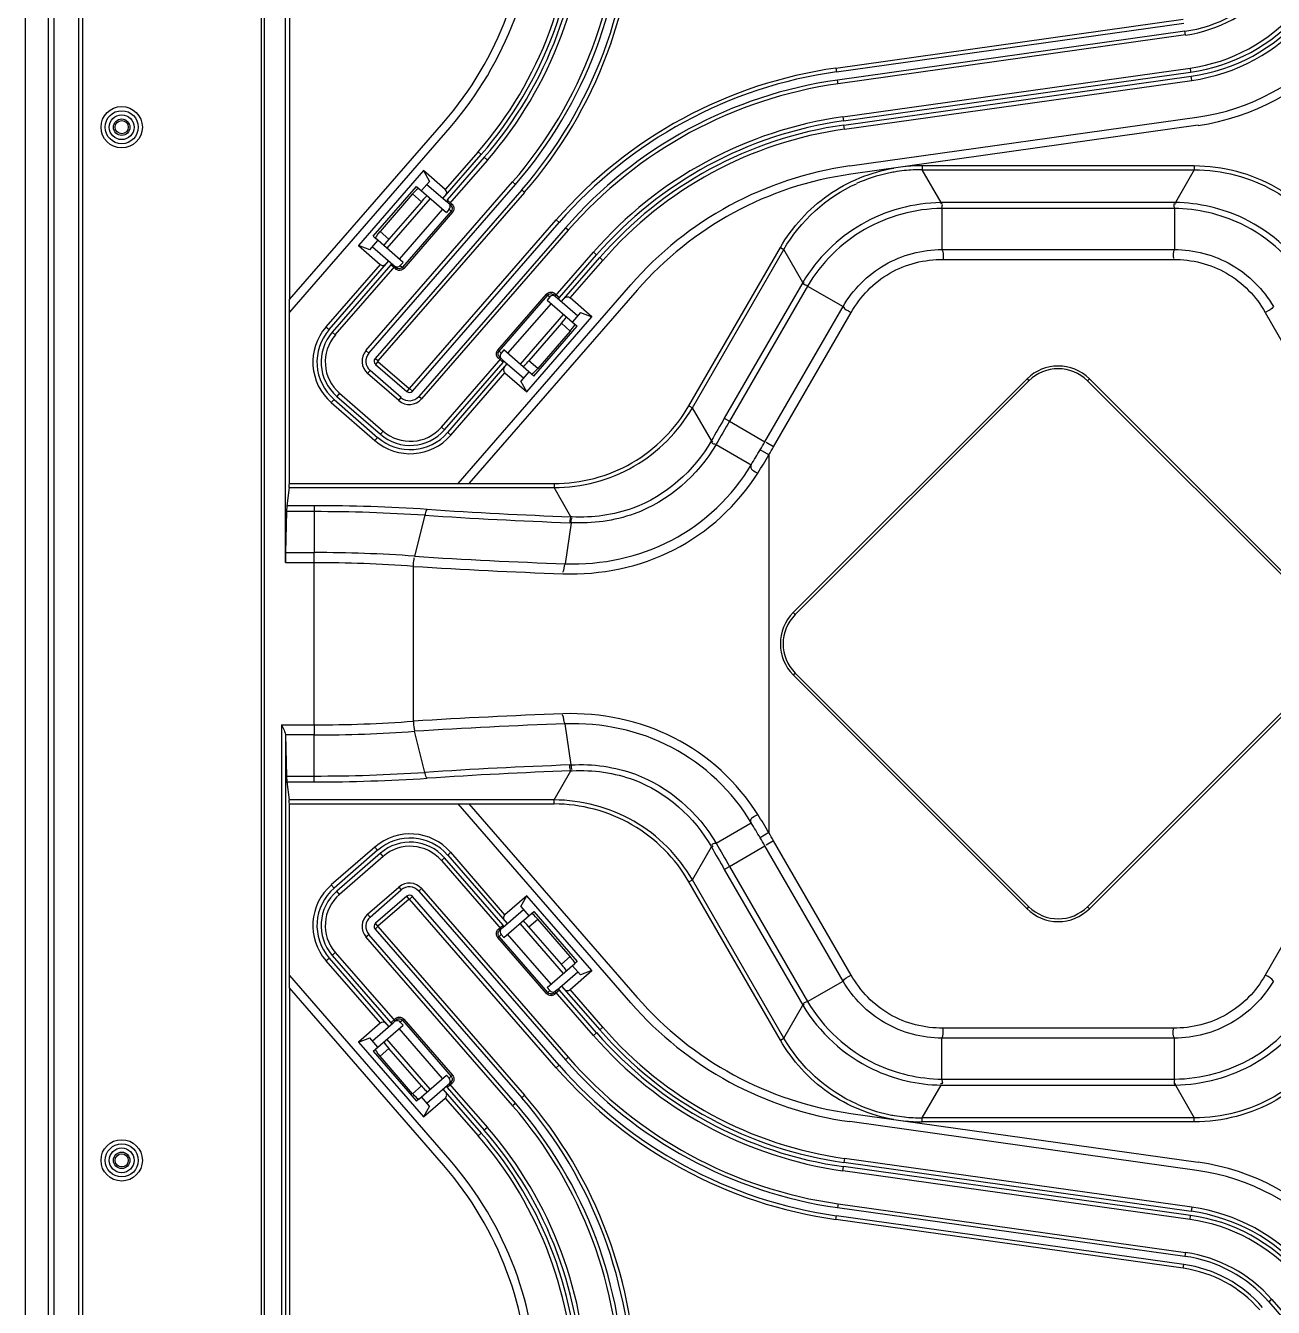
# Model space of a CAD drawing. Header units: millimetres. Extents: x -1070 to 42146, y 1440 to 12921.
# Drawn here: x 31176 to 31326.9, y 7498.2 to 7653.2 of the extents above; entities that cross this region are included whole.
import ezdxf

# ---------------------------------------------------------------- set-up
doc = ezdxf.new("R2010")
doc.units = ezdxf.units.MM
for name, color, linetype in [('30303M0020012R002实线CONTINUOUS', 7, 'Continuous'), ('DW-PLUS-XIANGTI实线CONTINUOUS', 7, 'Continuous'), ('MOUZU_COVER实线CONTINUOUS', 7, 'Continuous')]:
    doc.layers.add(name, color=color, linetype=linetype)

# ---------------------------------------------------------------- blocks, each defined once
blk = doc.blocks.new('HJRTY45UYJDFGD')
at = {"layer": '30303M0020012R002实线CONTINUOUS', "color": 251}
for centre, radius in [((-238.28, 812.4), 2), ((-238.28, 812.4), 1.5), ((-238.28, 812.4), 1), ((-238.28, 812.4), 0.8), ((-238.28, 687.4), 2), ((-238.28, 687.4), 1.5), ((-238.28, 687.4), 1), ((-238.28, 687.4), 0.8)]:
    blk.add_circle(centre, radius, dxfattribs=at)
at = {"layer": 'DW-PLUS-XIANGTI实线CONTINUOUS', "color": 251}
for p, q in [((-249.9, 0.8), (-249.9, 999)), ((-221.37, 123.31), (-221.37, 876.49)), ((-221.03, 876.85), (-221.03, 122.95)), ((-243.03, 873.09), (-243.03, 607.9)), ((-247.19, 873.02), (-247.19, 607.9)), ((-246.49, 873.06), (-246.49, 607.9)), ((-243.52, 873.06), (-243.52, 607.9)), ((-218.48, 759.72), (-218.48, 871.4)), ((-218, 871.4), (-218, 791.54)), ((-150.91, 812.66), (-108.91, 818.57)), ((-150.84, 812.17), (-108.84, 818.07)), ((-108.84, 818.07), (-108.91, 818.57)), ((-218, 791.54), (-199.33, 813.02)), ((-150.84, 812.17), (-150.91, 812.66)), ((-150.22, 807.71), (-108.21, 813.62)), ((-108.07, 812.63), (-150.08, 806.72)), ((-198.57, 812.37), (-218, 790.02)), ((-199.42, 803.77), (-194.8, 809.09)), ((-195.18, 809.42), (-199.14, 804.86)), ((-195.18, 809.42), (-194.8, 809.09)), ((-201.78, 807.15), (-209.65, 798.1)), ((-201.78, 807.15), (-201.06, 805.85)), ((-199.14, 804.86), (-201.78, 807.15)), ((-141.46, 807.75), (-141.46, 807.26)), ((-141.46, 807.75), (-108.54, 807.75)), ((-139.17, 803.29), (-141.46, 807.26)), ((-141.46, 807.26), (-108.54, 807.26)), ((-108.54, 807.26), (-110.83, 803.29)), ((-108.54, 807.75), (-108.54, 807.26)), ((-202.03, 804.73), (-201.06, 805.85)), ((-201.38, 805.48), (-198.89, 803.32)), ((-110.83, 803.29), (-139.17, 803.29)), ((-139.06, 802.57), (-139.06, 797.61)), ((-110.94, 802.57), (-139.06, 802.57)), ((-110.94, 802.57), (-110.94, 797.61)), ((-208.26, 797.56), (-207.28, 798.69)), ((-209.65, 798.1), (-207.01, 795.8)), ((-208.26, 797.56), (-209.65, 798.1)), ((-207.94, 797.93), (-205.45, 795.77)), ((-169.67, 778.69), (-158.61, 797.84)), ((-169.25, 778.45), (-158.19, 797.6)), ((-158.61, 797.84), (-158.19, 797.6)), ((-155.9, 793.63), (-158.19, 797.6)), ((-139.06, 797.61), (-110.94, 797.61)), ((-207.01, 795.8), (-213.57, 788.25)), ((-213.19, 787.93), (-205.98, 796.23)), ((-185.08, 791.31), (-180.46, 796.62)), ((-184.04, 791.74), (-180.08, 796.29)), ((-180.08, 796.29), (-180.46, 796.62)), ((-138.93, 796.39), (-111.07, 796.39)), ((-197.6, 769.28), (-176.68, 793.34)), ((-175.93, 792.69), (-196.28, 769.28)), ((-155.9, 793.63), (-165.39, 777.19)), ((-155.33, 793.18), (-164.77, 776.83)), ((-155.33, 793.18), (-151.03, 790.7)), ((-218, 769.28), (-218, 791.54)), ((-185.6, 791.77), (-183.11, 789.6)), ((-181.4, 789.44), (-184.04, 791.74)), ((-189.27, 780.38), (-181.4, 789.44)), ((-182.79, 789.97), (-183.77, 788.85)), ((-182.79, 789.97), (-181.4, 789.44)), ((-160.47, 774.35), (-151.03, 790.7)), ((-159.42, 773.74), (-150.04, 789.98)), ((-99.96, 789.98), (-97.05, 784.94)), ((-213.57, 788.25), (-213.19, 787.93)), ((-198.85, 775.46), (-191.64, 783.76)), ((-192.17, 784.22), (-189.67, 782.06)), ((-198.48, 775.13), (-191.92, 782.68)), ((-191.92, 782.68), (-189.27, 780.38)), ((-189.02, 782.81), (-190, 781.69)), ((-189.27, 780.38), (-190, 781.69)), ((-128.77, 781.95), (-157.05, 753.67)), ((-128.54, 781.72), (-156.82, 753.44)), ((-128.77, 781.95), (-128.54, 781.72)), ((-121.23, 781.95), (-121.46, 781.72)), ((-93.18, 753.44), (-121.46, 781.72)), ((-92.95, 753.67), (-121.23, 781.95)), ((-212.93, 779.08), (-212.6, 779.46)), ((-212.93, 779.08), (-207.65, 774.49)), ((-212.6, 779.46), (-207.32, 774.87)), ((-169.67, 778.69), (-169.25, 778.45)), ((-166.95, 774.48), (-169.25, 778.45)), ((-165.39, 777.19), (-164.77, 776.83)), ((-198.48, 775.13), (-198.85, 775.46)), ((-164.77, 776.83), (-160.47, 774.35)), ((-207.65, 774.49), (-207.32, 774.87)), ((-166.39, 774.03), (-162.14, 771.55)), ((-159.42, 773.74), (-160.33, 774.27)), ((-160, 772.75), (-161.05, 773.38)), ((-160, 772.75), (-160, 727.05)), ((-218, 769.28), (-185.98, 769.28)), ((-185.98, 769.28), (-185.98, 768.79)), ((-218.01, 768.79), (-218.3, 766.61)), ((-218.01, 768.79), (-185.98, 768.79)), ((-183.94, 765.27), (-185.98, 768.79)), ((-215, 766.61), (-218.3, 766.61)), ((-215, 766.61), (-215, 765.9)), ((-218.33, 765.9), (-218.47, 760.93)), ((-215, 765.9), (-218.33, 765.9)), ((-215, 765.9), (-215, 760.93)), ((-201.63, 765.46), (-202.86, 760.49)), ((-183.91, 764.54), (-184.62, 759.58)), ((-183.8, 765.26), (-183.94, 765.27)), ((-218.47, 760.93), (-215, 760.93)), ((-215, 759.72), (-215, 760.93)), ((-218.48, 759.72), (-215, 759.72)), ((-215, 740.08), (-215, 759.72)), ((-203, 740.53), (-203, 759.27)), ((-157.05, 753.67), (-156.82, 753.44)), ((-157.05, 746.13), (-156.82, 746.36)), ((-157.05, 746.13), (-128.77, 717.85)), ((-156.82, 746.36), (-128.54, 718.08)), ((-121.46, 718.08), (-93.18, 746.36)), ((-121.23, 717.85), (-92.95, 746.13)), ((-218.96, 740.08), (-218.96, 628.4)), ((-218.96, 740.08), (-215, 740.08)), ((-215, 740.08), (-215, 738.87)), ((-183.91, 735.25), (-184.62, 740.21)), ((-218.47, 738.87), (-218.33, 733.9)), ((-215, 738.87), (-218.47, 738.87)), ((-218.47, 738.78), (-218.47, 628.4)), ((-215, 733.9), (-215, 738.87)), ((-201.63, 734.34), (-202.86, 739.31)), ((-218.33, 733.9), (-215, 733.9)), ((-215, 733.19), (-215, 733.9)), ((-185.98, 731.01), (-183.94, 734.53)), ((-183.94, 734.53), (-183.8, 734.54)), ((-218.3, 733.19), (-218.01, 731.01)), ((-218.3, 733.19), (-215, 733.19)), ((-185.98, 731.01), (-218.01, 731.01)), ((-218, 708.26), (-218, 730.52)), ((-218, 730.52), (-185.98, 730.52)), ((-176.68, 706.46), (-197.6, 730.52)), ((-196.28, 730.52), (-175.93, 707.11)), ((-185.98, 730.52), (-185.98, 731.01)), ((-166.39, 725.76), (-162.14, 728.25)), ((-160, 727.05), (-161.05, 726.42)), ((-159.42, 726.06), (-160.33, 725.53)), ((-150.04, 709.82), (-159.42, 726.06)), ((-207.65, 725.31), (-212.93, 720.72)), ((-207.32, 724.93), (-212.6, 720.34)), ((-207.65, 725.31), (-207.32, 724.93)), ((-198.48, 724.67), (-198.85, 724.34)), ((-198.85, 724.34), (-191.64, 716.04)), ((-191.92, 717.12), (-198.48, 724.67)), ((-169.25, 721.35), (-166.95, 725.32)), ((-164.77, 722.97), (-160.47, 725.45)), ((-151.03, 709.1), (-160.47, 725.45)), ((-165.39, 722.61), (-164.77, 722.97)), ((-164.77, 722.97), (-155.33, 706.62)), ((-169.67, 721.11), (-169.25, 721.35)), ((-158.61, 701.96), (-169.67, 721.11)), ((-158.19, 702.2), (-169.25, 721.35)), ((-165.39, 722.61), (-155.9, 706.17)), ((-212.93, 720.72), (-212.6, 720.34)), ((-189.27, 719.42), (-191.92, 717.12)), ((-190, 718.11), (-189.27, 719.42)), ((-190, 718.11), (-189.02, 716.99)), ((-181.4, 710.36), (-189.27, 719.42)), ((-128.77, 717.85), (-128.54, 718.08)), ((-121.23, 717.85), (-121.46, 718.08)), ((-192.17, 715.58), (-189.67, 717.74)), ((-97.05, 714.86), (-99.96, 709.82)), ((-213.57, 711.55), (-213.19, 711.87)), ((-213.19, 711.87), (-205.98, 703.57)), ((-213.57, 711.55), (-207.01, 704)), ((-184.04, 708.06), (-181.4, 710.36)), ((-183.77, 710.95), (-182.79, 709.83)), ((-181.4, 710.36), (-182.79, 709.83)), ((-218, 709.78), (-198.57, 687.43)), ((-185.6, 708.03), (-183.11, 710.2)), ((-155.33, 706.62), (-151.03, 709.1)), ((-218, 708.26), (-218, 628.4)), ((-199.33, 686.78), (-218, 708.26)), ((-185.08, 708.49), (-180.46, 703.18)), ((-180.08, 703.51), (-184.04, 708.06)), ((-158.19, 702.2), (-155.9, 706.17)), ((-207.01, 704), (-209.65, 701.7)), ((-207.94, 701.87), (-205.45, 704.03)), ((-180.08, 703.51), (-180.46, 703.18)), ((-111.07, 703.41), (-138.93, 703.41)), ((-209.65, 701.7), (-208.26, 702.24)), ((-209.65, 701.7), (-201.78, 692.65)), ((-207.28, 701.11), (-208.26, 702.24)), ((-158.61, 701.96), (-158.19, 702.2)), ((-139.06, 697.23), (-139.06, 702.19)), ((-110.94, 702.19), (-139.06, 702.19)), ((-110.94, 697.23), (-110.94, 702.19)), ((-201.38, 694.32), (-198.89, 696.48)), ((-141.46, 692.54), (-139.17, 696.51)), ((-139.17, 696.51), (-110.83, 696.51)), ((-139.06, 697.23), (-110.94, 697.23)), ((-110.83, 696.51), (-108.54, 692.54)), ((-201.06, 693.95), (-202.03, 695.07)), ((-201.78, 692.65), (-199.14, 694.94)), ((-199.42, 696.03), (-194.8, 690.71)), ((-199.14, 694.94), (-195.18, 690.38)), ((-201.06, 693.95), (-201.78, 692.65)), ((-108.21, 686.18), (-150.22, 692.09)), ((-150.08, 693.08), (-108.07, 687.17)), ((-141.46, 692.05), (-141.46, 692.54)), ((-108.54, 692.54), (-141.46, 692.54)), ((-108.54, 692.05), (-141.46, 692.05)), ((-108.54, 692.05), (-108.54, 692.54)), ((-195.18, 690.38), (-194.8, 690.71)), ((-150.84, 687.63), (-150.91, 687.14)), ((-108.91, 681.23), (-150.91, 687.14)), ((-108.84, 681.73), (-150.84, 687.63)), ((-108.84, 681.73), (-108.91, 681.23))]:
    blk.add_line(p, q, dxfattribs=at)
for points in [[(-183.91, 764.54), (-184.03, 764.55), (-184.12, 764.55)], [(-184.12, 735.25), (-184, 735.25), (-183.91, 735.26)]]:
    blk.add_lwpolyline(points, dxfattribs=at)
for centre in [(-238.28, 812.4), (-238.28, 687.4)]:
    blk.add_circle(centre, 2.5, dxfattribs=at)
for centre, radius, start, end in [((-231.02, 840.58), 42, 319, 0), ((-231.02, 840.58), 43, 319, 0), ((-231.02, 840.58), 47.5, 319, 0), ((-231.02, 840.58), 48, 319, 0), ((-111.97, 840.35), 22, 278, 319), ((-111.97, 840.35), 22.5, 278, 319), ((-111.97, 840.35), 27, 278, 319), ((-111.97, 840.35), 28, 278, 319), ((-144.23, 765.13), 48, 98, 139), ((-144.23, 765.13), 47.5, 98, 139), ((-144.23, 765.13), 43, 98, 139), ((-144.23, 765.13), 42, 98, 139), ((-141.54, 788.04), 19.22, 101.9327, 114.1742), ((-141.53, 787.96), 19.3, 99.8266, 101.9249), ((-141.49, 787.76), 19.5, 96.2384, 99.8245), ((-141.45, 787.52), 20.22, 90.0219, 96.268), ((-141.48, 787.61), 19.65, 89.9531, 96.2379), ((-208.66, 783.99), 6.5, 139, 229), ((-208.66, 783.99), 6, 139, 229), ((-125, 778.18), 5.33, 45, 135), ((-125, 778.18), 5, 45, 135), ((-203.38, 779.4), 6, 229, 319), ((-203.38, 779.4), 6.5, 229, 319), ((-214.91, 559.2), 207.41, 86.2452, 90.0254), ((-161.09, 1374.02), 609.18, 266.21335, 267.85064), ((-214.91, 565.95), 199.94, 86.1915, 90.0259), ((-161.1, 1380.67), 616.55, 266.2311, 267.86069), ((-214.92, 595.48), 165.46, 85.8199, 90.0267), ((-161.24, 1411.65), 652.49, 266.34257, 267.94635), ((-214.92, 600.42), 159.29, 85.7069, 90.0285), ((-161.29, 1417.7), 659.75, 266.37591, 267.94904), ((-153.28, 749.9), 5.33, 135, 225), ((-153.28, 749.9), 5, 135, 225), ((-161.29, 82.08), 659.77, 92.05098, 93.62407), ((-214.92, 899.38), 159.29, 269.9715, 274.2931), ((-161.22, 87.79), 652.85, 92.05409, 93.65699), ((-214.92, 904.2), 165.33, 269.9717, 274.1817), ((-161.1, 119.16), 616.51, 92.13926, 93.76894), ((-214.91, 933.86), 199.96, 269.9742, 273.8084), ((-214.91, 940.6), 207.41, 269.9746, 273.7548), ((-161.09, 125.78), 609.18, 92.14936, 93.78665), ((-203.38, 720.4), 6.5, 41, 131), ((-203.38, 720.4), 6, 41, 131), ((-208.66, 715.81), 6.5, 131, 221), ((-208.66, 715.81), 6, 131, 221), ((-125, 721.62), 5, 225, 315), ((-125, 721.62), 5.33, 225, 315), ((-144.23, 734.67), 43, 221, 262), ((-144.23, 734.67), 42, 221, 262), ((-144.23, 734.67), 48, 221, 262), ((-144.23, 734.67), 47.5, 221, 262), ((-141.54, 711.77), 19.22, 246.1044, 258.1244), ((-141.53, 711.84), 19.3, 258.1317, 260.1735), ((-141.49, 712.04), 19.5, 260.1757, 263.7628), ((-141.45, 712.28), 20.22, 263.7341, 269.9789), ((-141.48, 712.19), 19.65, 263.7634, 270.0472), ((-231.02, 659.22), 47.5, 0, 41), ((-231.02, 659.22), 48, 0, 41), ((-231.02, 659.22), 43, 0, 41), ((-111.97, 659.45), 28, 41, 82), ((-231.02, 659.22), 42, 0, 41), ((-111.97, 659.45), 27, 41, 82), ((-111.97, 659.45), 22, 41, 82), ((-111.97, 659.45), 22.5, 41, 82)]:
    blk.add_arc(centre, radius, start, end, dxfattribs=at)
for centre, major_axis, ratio, start_param, end_param in [((-199.47, 804.48), (0.377, -0.328), 1, 0, 1.570796), ((-206.68, 796.18), (0.328, 0.377), 1, -3.141593, -1.570796), ((-184.37, 791.36), (0.377, -0.328), 1, 1.570796, 3.141593), ((-191.59, 783.06), (0.328, 0.377), 1, 1.570796, 3.141593), ((-218.02, 769.28), (0, 0.5), 0.034921, -2.879793, -1.570796), ((-218.28, 764.68), (0, 2), 0.034921, 0.261799, 0.916298), ((-218.41, 759.72), (0, 2), 0.034921, 0.916298, 1.570796), ((-218.28, 735.12), (0, 2), 0.034921, -4.057891, -3.403392), ((-218.02, 730.52), (0, 0.5), 0.034921, -1.570796, -0.261799), ((-191.59, 716.74), (0.377, 0.328), 1, 2.115459, 3.141593), ((-191.59, 716.74), (-0.328, 0.377), 1, 0, 0.544663), ((-184.37, 708.44), (-0.328, 0.377), 1, 1.570796, 3.141593), ((-206.68, 703.62), (-0.328, 0.377), 1, -1.570796, 0), ((-199.47, 695.32), (-0.328, 0.377), 1, -3.141593, -1.570796)]:
    blk.add_ellipse(centre, major_axis=major_axis, ratio=ratio, start_param=start_param, end_param=end_param, dxfattribs=at)
for points, knots in [([(-158.61, 797.84), (-157.18, 800.33), (-153.19, 804.73), (-147.69, 806.97), (-144.87, 807.46)], [0, 0, 0, 0, 0.500031, 1, 1, 1, 1]), ([(-108.54, 807.75), (-105.12, 807.74), (-98.15, 805.94), (-93.1, 800.8), (-91.39, 797.84)], [0, 0, 0, 0, 0.499997, 1, 1, 1, 1]), ([(-108.54, 807.26), (-105.2, 807.27), (-98.4, 805.51), (-93.47, 800.49), (-91.81, 797.6)], [0, 0, 0, 0, 0.499997, 1, 1, 1, 1]), ([(-139.08, 802.57), (-139.08, 802.72), (-138.99, 802.88), (-139.03, 803.18), (-139.18, 803.15), (-139.25, 803.13)], [0, 0, 0, 0, 0.569844, 0.739628, 1, 1, 1, 1]), ([(-110.92, 802.57), (-110.92, 802.72), (-111.01, 802.88), (-110.97, 803.18), (-110.82, 803.15), (-110.75, 803.13)], [0, 0, 0, 0, 0.5703, 0.740009, 1, 1, 1, 1]), ([(-151.03, 790.7), (-149.83, 792.76), (-146.3, 796.33), (-141.45, 797.6), (-139.06, 797.61)], [0, 0, 0, 0, 0.500176, 1, 1, 1, 1]), ([(-110.94, 797.61), (-108.55, 797.6), (-103.7, 796.33), (-100.17, 792.76), (-98.97, 790.7)], [0, 0, 0, 0, 0.50017, 1, 1, 1, 1]), ([(-150.04, 789.98), (-148.96, 791.92), (-145.7, 795.29), (-141.15, 796.43), (-138.93, 796.39)], [0, 0, 0, 0, 0.500143, 1, 1, 1, 1]), ([(-111.07, 796.39), (-108.85, 796.43), (-104.3, 795.29), (-101.04, 791.92), (-99.96, 789.98)], [0, 0, 0, 0, 0.500183, 1, 1, 1, 1]), ([(-155.32, 793.19), (-155.44, 793.27), (-155.63, 793.28), (-155.87, 793.46), (-155.77, 793.57), (-155.72, 793.62)], [0, 0, 0, 0, 0.5748, 0.745502, 1, 1, 1, 1]), ([(-185.98, 769.28), (-182.73, 769.28), (-176.1, 771), (-171.29, 775.88), (-169.67, 778.69)], [0, 0, 0, 0, 0.499999, 1, 1, 1, 1]), ([(-185.98, 768.79), (-182.64, 768.8), (-175.85, 770.57), (-170.92, 775.57), (-169.25, 778.45)], [0, 0, 0, 0, 0.499999, 1, 1, 1, 1]), ([(-166.4, 774.02), (-166.54, 774.05), (-166.9, 774.01), (-166.85, 774.38), (-166.77, 774.45)], [0, 0, 0, 0, 0.588244, 1, 1, 1, 1]), ([(-184.62, 759.59), (-180.23, 759.42), (-171.14, 761.31), (-164.4, 767.76), (-162.14, 771.55)], [0, 0, 0, 0, 0.499033, 1, 1, 1, 1]), ([(-162.14, 771.55), (-162.17, 771.43), (-162.24, 771.18), (-161.89, 770.78), (-161.54, 770.68), (-161.33, 770.55)], [0, 0, 0, 0, 0.261136, 0.481919, 1, 1, 1, 1]), ([(-184.9, 758.37), (-180.33, 758.21), (-170.91, 760.12), (-163.78, 766.67), (-161.33, 770.55)], [0, 0, 0, 0, 0.499143, 1, 1, 1, 1]), ([(-201.33, 766.17), (-201.35, 766.14), (-201.53, 765.94), (-201.57, 765.66), (-201.59, 765.44)], [0, 0, 0, 0, 0.148935, 1, 1, 1, 1]), ([(-183.94, 765.27), (-183.96, 765.24), (-184.07, 765.01), (-184.08, 764.75), (-184.09, 764.53)], [0, 0, 0, 0, 0.13296, 1, 1, 1, 1]), ([(-183.94, 764.55), (-183.92, 764.63), (-183.92, 764.76), (-183.86, 765.17), (-183.78, 765.1)], [0, 0, 0, 0, 0.412144, 1, 1, 1, 1]), ([(-203, 759.27), (-202.99, 759.56), (-202.99, 759.92), (-202.89, 760.28), (-202.86, 760.33)], [0, 0, 0, 0, 0.816862, 1, 1, 1, 1]), ([(-161.33, 729.25), (-163.78, 733.13), (-170.91, 739.68), (-180.34, 741.59), (-184.9, 741.43)], [0, 0, 0, 0, 0.500955, 1, 1, 1, 1]), ([(-203, 740.53), (-202.99, 740.24), (-202.98, 739.88), (-202.89, 739.52), (-202.85, 739.47)], [0, 0, 0, 0, 0.816995, 1, 1, 1, 1]), ([(-162.14, 728.25), (-164.4, 732.04), (-171.15, 738.49), (-180.23, 740.38), (-184.62, 740.21)], [0, 0, 0, 0, 0.501067, 1, 1, 1, 1]), ([(-183.94, 734.53), (-183.96, 734.56), (-184.07, 734.79), (-184.08, 735.05), (-184.09, 735.27)], [0, 0, 0, 0, 0.13296, 1, 1, 1, 1]), ([(-183.89, 735.26), (-183.92, 735.18), (-183.96, 735.06), (-183.85, 734.6), (-183.82, 734.71)], [0, 0, 0, 0, 0.416307, 1, 1, 1, 1]), ([(-201.33, 733.63), (-201.35, 733.66), (-201.53, 733.86), (-201.57, 734.14), (-201.59, 734.36)], [0, 0, 0, 0, 0.149042, 1, 1, 1, 1]), ([(-169.25, 721.35), (-170.92, 724.23), (-175.85, 729.23), (-182.64, 731), (-185.98, 731.01)], [0, 0, 0, 0, 0.5, 1, 1, 1, 1]), ([(-169.67, 721.11), (-171.29, 723.92), (-176.1, 728.8), (-182.73, 730.52), (-185.98, 730.52)], [0, 0, 0, 0, 0.5, 1, 1, 1, 1]), ([(-162.14, 728.25), (-162.17, 728.37), (-162.24, 728.62), (-161.89, 729.02), (-161.54, 729.12), (-161.33, 729.25)], [0, 0, 0, 0, 0.261086, 0.482552, 1, 1, 1, 1]), ([(-166.38, 725.75), (-166.53, 725.74), (-166.75, 725.76), (-166.95, 725.51), (-166.83, 725.4), (-166.77, 725.35)], [0, 0, 0, 0, 0.553164, 0.726292, 1, 1, 1, 1]), ([(-139.06, 702.19), (-141.45, 702.2), (-146.3, 703.47), (-149.83, 707.04), (-151.03, 709.1)], [0, 0, 0, 0, 0.500157, 1, 1, 1, 1]), ([(-138.93, 703.41), (-141.15, 703.37), (-145.7, 704.51), (-148.96, 707.88), (-150.04, 709.82)], [0, 0, 0, 0, 0.500169, 1, 1, 1, 1]), ([(-99.96, 709.82), (-101.04, 707.88), (-104.3, 704.51), (-108.85, 703.37), (-111.07, 703.41)], [0, 0, 0, 0, 0.500194, 1, 1, 1, 1]), ([(-98.97, 709.1), (-100.17, 707.04), (-103.7, 703.47), (-108.55, 702.2), (-110.94, 702.19)], [0, 0, 0, 0, 0.50018, 1, 1, 1, 1]), ([(-155.32, 706.61), (-155.44, 706.53), (-155.63, 706.53), (-155.87, 706.34), (-155.77, 706.23), (-155.72, 706.18)], [0, 0, 0, 0, 0.570435, 0.740349, 1, 1, 1, 1]), ([(-144.87, 692.34), (-147.69, 692.83), (-153.19, 695.07), (-157.18, 699.47), (-158.61, 701.96)], [0, 0, 0, 0, 0.499967, 1, 1, 1, 1]), ([(-91.81, 702.2), (-93.47, 699.31), (-98.4, 694.29), (-105.2, 692.53), (-108.54, 692.54)], [0, 0, 0, 0, 0.499998, 1, 1, 1, 1]), ([(-91.39, 701.96), (-93.1, 699), (-98.15, 693.86), (-105.12, 692.06), (-108.54, 692.05)], [0, 0, 0, 0, 0.499999, 1, 1, 1, 1]), ([(-139.08, 697.23), (-139.08, 697.08), (-138.99, 696.92), (-139.03, 696.62), (-139.18, 696.65), (-139.25, 696.67)], [0, 0, 0, 0, 0.570351, 0.740071, 1, 1, 1, 1]), ([(-110.92, 697.23), (-110.92, 697.08), (-111.01, 696.92), (-110.97, 696.62), (-110.82, 696.65), (-110.75, 696.67)], [0, 0, 0, 0, 0.570914, 0.740935, 1, 1, 1, 1])]:
    blk.add_open_spline(points, degree=3, knots=knots, dxfattribs=at)
for points in [[(-158.19, 797.6), (-156.22, 801.03), (-153.02, 803.95), (-149.41, 805.57)], [(-139.16, 803.29), (-142.49, 803.24), (-145.91, 802.31), (-148.79, 800.64)], [(-139.06, 802.57), (-142.3, 802.54), (-145.63, 801.63), (-148.43, 800.02)], [(-102.88, 800.71), (-105.37, 801.89), (-108.18, 802.54), (-110.94, 802.57)], [(-102.56, 801.36), (-105.12, 802.58), (-108, 803.25), (-110.84, 803.29)], [(-148.79, 800.64), (-151.67, 798.98), (-154.19, 796.49), (-155.89, 793.63)], [(-94.67, 793.18), (-96.56, 796.38), (-99.53, 799.11), (-102.88, 800.71)], [(-94.11, 793.63), (-96.06, 796.91), (-99.12, 799.71), (-102.56, 801.36)], [(-148.43, 800.02), (-151.23, 798.4), (-153.68, 795.97), (-155.33, 793.18)], [(-139.07, 797.61), (-138.86, 797.29), (-138.93, 796.87), (-138.93, 796.49)], [(-110.93, 797.61), (-111.14, 797.3), (-111.07, 796.87), (-111.07, 796.5)], [(-151.03, 790.7), (-150.86, 790.37), (-150.45, 790.22), (-150.13, 790.03)], [(-98.97, 790.7), (-99.14, 790.37), (-99.55, 790.22), (-99.87, 790.03)], [(-165.39, 777.19), (-165.91, 776.29), (-166.43, 775.38), (-166.95, 774.48)], [(-164.77, 776.83), (-165.31, 775.9), (-165.85, 774.97), (-166.39, 774.04)], [(-166.95, 774.48), (-168.99, 770.84), (-172.52, 767.75), (-176.44, 766.32)], [(-166.39, 774.03), (-168.53, 770.27), (-172.22, 767.09), (-176.29, 765.63)], [(-161.05, 773.38), (-160.85, 773.7), (-160.66, 774.03), (-160.47, 774.35)], [(-162.14, 771.55), (-161.77, 772.16), (-161.41, 772.77), (-161.05, 773.38)], [(-161.33, 770.55), (-160.88, 771.28), (-160.44, 772.02), (-160, 772.75)], [(-160, 772.75), (-159.81, 773.08), (-159.61, 773.41), (-159.42, 773.74)], [(-176.44, 766.32), (-178.77, 765.47), (-181.32, 765.12), (-183.8, 765.26)], [(-176.29, 765.63), (-178.71, 764.76), (-181.35, 764.4), (-183.91, 764.55)], [(-184.62, 759.58), (-184.85, 759.29), (-184.75, 758.82), (-184.95, 758.51)], [(-184.62, 740.21), (-184.85, 740.51), (-184.74, 740.98), (-184.95, 741.29)], [(-218.96, 740.08), (-218.75, 739.66), (-218.48, 739.23), (-218.47, 738.76)], [(-183.91, 735.25), (-181.3, 735.4), (-178.61, 735.02), (-176.15, 734.12)], [(-183.8, 734.54), (-181.28, 734.68), (-178.67, 734.31), (-176.31, 733.43)], [(-176.15, 734.12), (-172.13, 732.64), (-168.51, 729.49), (-166.39, 725.77)], [(-176.31, 733.43), (-172.44, 731.99), (-168.97, 728.92), (-166.95, 725.32)], [(-160, 727.05), (-160.44, 727.78), (-160.88, 728.52), (-161.33, 729.25)], [(-161.05, 726.42), (-161.41, 727.03), (-161.77, 727.64), (-162.14, 728.25)], [(-166.39, 725.76), (-165.85, 724.83), (-165.31, 723.9), (-164.77, 722.97)], [(-160.47, 725.45), (-160.66, 725.77), (-160.85, 726.1), (-161.05, 726.42)], [(-159.42, 726.06), (-159.61, 726.39), (-159.81, 726.72), (-160, 727.05)], [(-166.95, 725.32), (-166.43, 724.42), (-165.91, 723.51), (-165.39, 722.61)], [(-151.03, 709.1), (-150.86, 709.43), (-150.45, 709.58), (-150.13, 709.77)], [(-98.97, 709.1), (-99.14, 709.43), (-99.55, 709.58), (-99.87, 709.77)], [(-155.89, 706.17), (-153.94, 702.89), (-150.88, 700.09), (-147.44, 698.44)], [(-155.33, 706.62), (-153.44, 703.42), (-150.47, 700.69), (-147.12, 699.09)], [(-101.57, 699.78), (-98.77, 701.4), (-96.32, 703.83), (-94.67, 706.62)], [(-101.21, 699.16), (-98.33, 700.82), (-95.81, 703.31), (-94.11, 706.17)], [(-139.07, 702.19), (-138.86, 702.5), (-138.93, 702.93), (-138.93, 703.3)], [(-110.93, 702.19), (-111.14, 702.51), (-111.07, 702.93), (-111.07, 703.31)], [(-149.33, 694.19), (-152.97, 695.8), (-156.2, 698.75), (-158.19, 702.2)], [(-110.94, 697.23), (-107.7, 697.26), (-104.37, 698.17), (-101.57, 699.78)], [(-147.44, 698.44), (-144.88, 697.22), (-142, 696.55), (-139.16, 696.51)], [(-147.12, 699.09), (-144.63, 697.91), (-141.82, 697.26), (-139.06, 697.23)], [(-110.84, 696.51), (-107.51, 696.56), (-104.09, 697.49), (-101.21, 699.16)]]:
    blk.add_open_spline(points, degree=3, dxfattribs=at)
at = {"layer": 'MOUZU_COVER实线CONTINUOUS', "color": 251}
for p, q in [((-151.88, 819.55), (-109.87, 825.46)), ((-151.82, 819.1), (-109.81, 825)), ((-109.67, 824.01), (-151.68, 818.11)), ((-109.61, 823.56), (-151.61, 817.66)), ((-109.61, 823.56), (-109.67, 824.01)), ((-151.88, 819.55), (-151.82, 819.1)), ((-151.05, 813.65), (-109.04, 819.56)), ((-150.98, 813.16), (-108.98, 819.06)), ((-109.04, 819.56), (-108.98, 819.06)), ((-151.61, 817.66), (-151.68, 818.11)), ((-151.05, 813.65), (-150.98, 813.16)), ((-194.42, 808.76), (-198.91, 803.6)), ((-194.04, 808.43), (-198.66, 803.12)), ((-194.04, 808.43), (-194.42, 808.76)), ((-208.73, 785.37), (-190.99, 805.78)), ((-208.39, 785.07), (-190.65, 805.48)), ((-207.87, 799.2), (-202.62, 805.24)), ((-202.62, 805.24), (-202.34, 804.99)), ((-202.34, 804.99), (-199, 802.09)), ((-190.99, 805.78), (-190.65, 805.48)), ((-189.89, 804.82), (-207.63, 784.42)), ((-189.55, 804.52), (-207.29, 784.12)), ((-203.1, 804.33), (-207.03, 799.8)), ((-200.96, 803.79), (-206.21, 797.75)), ((-202.02, 803.39), (-205.96, 798.86)), ((-203.1, 804.33), (-202.02, 803.39)), ((-198.91, 803.6), (-198.33, 803.1)), ((-198.89, 803.32), (-198.46, 802.95)), ((-189.55, 804.52), (-189.89, 804.82)), ((-199.46, 802.48), (-204.7, 796.45)), ((-198.41, 802.24), (-204.31, 795.45)), ((-198.26, 802.11), (-204.16, 795.32)), ((-198.67, 802.47), (-199, 802.09)), ((-198.26, 802.11), (-198.67, 802.47)), ((-198.33, 803.1), (-198.46, 802.95)), ((-203.45, 780.78), (-185.71, 801.19)), ((-203.1, 780.48), (-185.36, 800.89)), ((-184.61, 800.23), (-202.35, 779.82)), ((-185.71, 801.19), (-185.36, 800.89)), ((-184.26, 799.93), (-184.61, 800.23)), ((-207.54, 798.91), (-207.87, 799.2)), ((-204.25, 796.05), (-207.59, 798.96)), ((-205.96, 798.86), (-207.03, 799.8)), ((-184.26, 799.93), (-202, 779.52)), ((-185.83, 791.97), (-181.21, 797.28)), ((-181.21, 797.28), (-180.84, 796.95)), ((-205.73, 795.75), (-212.82, 787.6)), ((-212.44, 787.27), (-205.22, 795.57)), ((-205.16, 795.25), (-205.73, 795.75)), ((-205.03, 795.4), (-205.45, 795.77)), ((-204.25, 796.05), (-204.58, 795.67)), ((-204.58, 795.67), (-204.16, 795.32)), ((-185.32, 791.79), (-180.84, 796.95)), ((-205.16, 795.25), (-205.03, 795.4)), ((-192.79, 785.43), (-186.89, 792.22)), ((-192.64, 785.3), (-186.74, 792.09)), ((-186.35, 791.09), (-191.6, 785.05)), ((-186.89, 792.22), (-186.48, 791.86)), ((-186.48, 791.86), (-186.8, 791.49)), ((-186.8, 791.49), (-183.46, 788.58)), ((-185.9, 792.29), (-186.03, 792.14)), ((-186.03, 792.14), (-185.6, 791.77)), ((-185.9, 792.29), (-185.32, 791.79)), ((-184.84, 789.78), (-190.09, 783.75)), ((-185.1, 788.68), (-189.03, 784.15)), ((-188.43, 782.3), (-183.18, 788.34)), ((-185.1, 788.68), (-184.02, 787.74)), ((-183.51, 788.62), (-183.18, 788.34)), ((-212.44, 787.27), (-212.82, 787.6)), ((-184.02, 787.74), (-187.95, 783.21)), ((-208.73, 785.37), (-208.39, 785.07)), ((-192.79, 785.43), (-192.38, 785.07)), ((-192.05, 785.45), (-192.38, 785.07)), ((-188.71, 782.54), (-192.05, 785.45)), ((-207.29, 784.12), (-207.63, 784.42)), ((-207.28, 784.06), (-207.58, 783.71)), ((-207.58, 783.71), (-203.81, 780.43)), ((-207.28, 784.06), (-203.51, 780.78)), ((-199.61, 776.12), (-192.39, 784.42)), ((-199.23, 775.79), (-192.15, 783.94)), ((-192.72, 784.44), (-192.59, 784.59)), ((-192.15, 783.94), (-192.72, 784.44)), ((-192.17, 784.22), (-192.59, 784.59)), ((-187.95, 783.21), (-189.03, 784.15)), ((-208.54, 782.61), (-208.24, 782.96)), ((-204.77, 779.33), (-208.54, 782.61)), ((-204.46, 779.68), (-208.24, 782.96)), ((-188.43, 782.3), (-188.71, 782.54)), ((-211.95, 780.22), (-212.27, 779.84)), ((-211.95, 780.22), (-206.66, 775.62)), ((-203.51, 780.78), (-203.81, 780.43)), ((-203.45, 780.78), (-203.1, 780.48)), ((-212.27, 779.84), (-206.99, 775.25)), ((-204.77, 779.33), (-204.46, 779.68)), ((-202, 779.52), (-202.35, 779.82)), ((-206.66, 775.62), (-206.99, 775.25)), ((-199.61, 776.12), (-199.23, 775.79)), ((-206.99, 724.55), (-212.27, 719.96)), ((-206.66, 724.18), (-206.99, 724.55)), ((-206.66, 724.18), (-211.95, 719.58)), ((-199.61, 723.68), (-199.23, 724.01)), ((-199.61, 723.68), (-192.39, 715.38)), ((-192.15, 715.86), (-199.23, 724.01)), ((-211.95, 719.58), (-212.27, 719.96)), ((-208.54, 717.19), (-204.77, 720.47)), ((-208.24, 716.84), (-204.46, 720.12)), ((-204.77, 720.47), (-204.46, 720.12)), ((-202, 720.28), (-202.35, 719.98)), ((-202.35, 719.98), (-184.61, 699.57)), ((-202, 720.28), (-184.26, 699.87)), ((-203.81, 719.37), (-207.58, 716.09)), ((-203.51, 719.02), (-207.28, 715.74)), ((-203.51, 719.02), (-203.81, 719.37)), ((-203.45, 719.02), (-203.1, 719.32)), ((-185.71, 698.61), (-203.45, 719.02)), ((-185.36, 698.91), (-203.1, 719.32)), ((-208.54, 717.19), (-208.24, 716.84)), ((-192.05, 714.35), (-188.71, 717.26)), ((-189.03, 715.65), (-187.95, 716.59)), ((-188.76, 717.21), (-188.43, 717.5)), ((-188.43, 717.5), (-183.18, 711.46)), ((-184.02, 712.06), (-187.95, 716.59)), ((-207.29, 715.68), (-207.63, 715.38)), ((-207.63, 715.38), (-189.89, 694.98)), ((-207.28, 715.74), (-207.58, 716.09)), ((-207.29, 715.68), (-189.55, 695.28)), ((-192.72, 715.36), (-192.15, 715.86)), ((-192.72, 715.36), (-192.59, 715.21)), ((-192.59, 715.21), (-192.17, 715.58)), ((-184.84, 710.02), (-190.09, 716.05)), ((-185.1, 711.12), (-189.03, 715.65)), ((-208.73, 714.43), (-208.39, 714.73)), ((-190.99, 694.02), (-208.73, 714.43)), ((-190.65, 694.32), (-208.39, 714.73)), ((-192.79, 714.37), (-192.38, 714.73)), ((-186.89, 707.58), (-192.79, 714.37)), ((-186.74, 707.71), (-192.64, 714.5)), ((-192.05, 714.35), (-192.38, 714.73)), ((-186.35, 708.71), (-191.6, 714.75)), ((-212.44, 712.53), (-212.82, 712.2)), ((-212.82, 712.2), (-205.73, 704.05)), ((-212.44, 712.53), (-205.22, 704.23)), ((-184.02, 712.06), (-185.1, 711.12)), ((-186.8, 708.31), (-183.46, 711.22)), ((-183.18, 711.46), (-183.46, 711.22)), ((-186.89, 707.58), (-186.48, 707.94)), ((-186.48, 707.94), (-186.8, 708.31)), ((-185.6, 708.03), (-186.03, 707.66)), ((-185.9, 707.51), (-186.03, 707.66)), ((-185.32, 708.01), (-185.9, 707.51)), ((-181.21, 702.52), (-185.83, 707.83)), ((-180.84, 702.85), (-185.32, 708.01)), ((-205.73, 704.05), (-205.16, 704.55)), ((-205.45, 704.03), (-205.03, 704.4)), ((-205.16, 704.55), (-205.03, 704.4)), ((-204.16, 704.48), (-204.58, 704.13)), ((-204.25, 703.75), (-204.58, 704.13)), ((-204.31, 704.35), (-198.41, 697.56)), ((-204.16, 704.48), (-198.26, 697.69)), ((-207.59, 700.84), (-204.25, 703.75)), ((-199.46, 697.32), (-204.7, 703.35)), ((-181.21, 702.52), (-180.84, 702.85)), ((-200.96, 696.01), (-206.21, 702.05)), ((-207.87, 700.6), (-207.59, 700.84)), ((-207.87, 700.6), (-202.62, 694.56)), ((-207.03, 700), (-205.96, 700.94)), ((-203.1, 695.47), (-207.03, 700)), ((-202.02, 696.41), (-205.96, 700.94)), ((-184.26, 699.87), (-184.61, 699.57)), ((-185.71, 698.61), (-185.36, 698.91)), ((-202.02, 696.41), (-203.1, 695.47)), ((-202.34, 694.81), (-199, 697.71)), ((-198.67, 697.33), (-199, 697.71)), ((-198.33, 696.7), (-198.91, 696.2)), ((-198.46, 696.85), (-198.89, 696.48)), ((-198.67, 697.33), (-198.26, 697.69)), ((-198.66, 696.68), (-194.04, 691.37)), ((-198.33, 696.7), (-198.46, 696.85)), ((-202.29, 694.85), (-202.62, 694.56)), ((-198.91, 696.2), (-194.42, 691.04)), ((-189.55, 695.28), (-189.89, 694.98)), ((-190.99, 694.02), (-190.65, 694.32)), ((-194.04, 691.37), (-194.42, 691.04)), ((-151.05, 686.15), (-150.98, 686.64)), ((-109.04, 680.24), (-151.05, 686.15)), ((-108.98, 680.74), (-150.98, 686.64)), ((-151.61, 682.14), (-151.68, 681.69)), ((-151.68, 681.69), (-109.67, 675.79)), ((-151.61, 682.14), (-109.61, 676.24)), ((-151.88, 680.25), (-151.82, 680.7)), ((-109.87, 674.34), (-151.88, 680.25)), ((-109.81, 674.8), (-151.82, 680.7)), ((-109.04, 680.24), (-108.98, 680.74)), ((-109.61, 676.24), (-109.67, 675.79)), ((-109.87, 674.34), (-109.81, 674.8)), ((-99.17, 670.57), (-99.51, 670.27)), ((-99.51, 670.27), (-76.52, 643.82)), ((-99.17, 670.57), (-76.18, 644.12))]:
    blk.add_line(p, q, dxfattribs=at)
for centre, radius, start, end in [((-231.02, 840.58), 48.5, 319, 0), ((-231.02, 840.58), 49, 319, 0), ((-231.02, 840.58), 53.04, 319, 0), ((-231.02, 840.58), 53.5, 319, 0), ((-231.02, 840.58), 54.5, 319, 0), ((-231.02, 840.58), 54.96, 319, 0), ((-111.97, 840.35), 16.5, 278, 319), ((-111.97, 840.35), 16.96, 278, 319), ((-111.97, 840.35), 21, 278, 319), ((-111.97, 840.35), 21.5, 278, 319), ((-144.23, 765.13), 54.96, 98, 139), ((-144.23, 765.13), 54.5, 98, 139), ((-144.23, 765.13), 53.5, 98, 139), ((-144.23, 765.13), 53.04, 98, 139), ((-144.23, 765.13), 49, 98, 139), ((-144.23, 765.13), 48.5, 98, 139), ((-198.76, 803.47), 0.2, 139, 229), ((-198.8, 802.56), 0.516, 33.6262, 48.9618), ((-198.8, 802.56), 0.512, 16.332, 33.558), ((-198.8, 802.56), 0.714, 33.5508, 48.9565), ((-198.8, 802.56), 0.711, 16.2174, 33.4769), ((-205.58, 795.62), 0.2, 49, 139), ((-204.69, 795.78), 0.706, 229.0087, 231.1943), ((-186.36, 791.75), 0.706, 49.0087, 51.1943), ((-185.47, 791.92), 0.2, 229, 319), ((-208.66, 783.99), 5.5, 139, 229), ((-208.66, 783.99), 5, 139, 229), ((-207.25, 784.09), 1.96, 139, 229), ((-207.25, 784.09), 1.5, 139, 229), ((-192.25, 784.97), 0.711, 196.2174, 213.4769), ((-192.25, 784.98), 0.512, 196.332, 213.558), ((-192.25, 784.98), 0.516, 213.6262, 228.9618), ((-207.25, 784.09), 0.5, 139, 229), ((-207.25, 784.09), 0.0417, 139, 229), ((-192.25, 784.98), 0.714, 213.5508, 228.9565), ((-192.3, 784.07), 0.2, 319, 49), ((-203.48, 780.81), 0.5, 229, 319), ((-203.48, 780.81), 0.0417, 229, 319), ((-203.48, 780.81), 1.96, 229, 319), ((-203.48, 780.81), 1.5, 229, 319), ((-203.38, 779.4), 5.5, 229, 319), ((-203.38, 779.4), 5, 229, 319), ((-203.38, 720.4), 5.5, 41, 131), ((-203.38, 720.4), 5, 41, 131), ((-208.66, 715.81), 5.5, 131, 221), ((-208.66, 715.81), 5, 131, 221), ((-203.48, 718.99), 1.96, 41, 131), ((-203.48, 718.99), 1.5, 41, 131), ((-203.48, 718.99), 0.5, 41, 131), ((-203.48, 718.99), 0.0417, 41, 131), ((-207.25, 715.71), 1.96, 131, 221), ((-207.25, 715.71), 1.5, 131, 221), ((-207.25, 715.71), 0.5, 131, 221), ((-207.25, 715.71), 0.0417, 131, 221), ((-192.26, 714.83), 0.706, 131.0087, 133.1943), ((-192.3, 715.73), 0.2, 311, 41), ((-192.27, 714.83), 0.498, 203.2473, 220.9299), ((-186.36, 708.05), 0.512, 278.332, 295.558), ((-186.36, 708.05), 0.711, 278.2174, 295.4769), ((-186.37, 708.05), 0.516, 295.6262, 310.9618), ((-186.36, 708.05), 0.714, 295.5508, 310.9565), ((-185.47, 707.88), 0.2, 41, 131), ((-205.58, 704.18), 0.2, 221, 311), ((-204.69, 704.01), 0.714, 115.5508, 130.9565), ((-204.69, 704.01), 0.516, 115.6262, 130.9618), ((-204.69, 704.01), 0.711, 98.2174, 115.4769), ((-204.69, 704.01), 0.512, 98.332, 115.558), ((-144.23, 734.67), 49, 221, 262), ((-144.23, 734.67), 48.5, 221, 262), ((-144.23, 734.67), 53.5, 221, 262), ((-144.23, 734.67), 53.04, 221, 262), ((-144.23, 734.67), 54.96, 221, 262), ((-144.23, 734.67), 54.5, 221, 262), ((-198.76, 696.33), 0.2, 131, 221), ((-198.79, 697.24), 0.498, 23.2473, 40.9299), ((-198.8, 697.23), 0.706, 311.0087, 313.1943), ((-231.02, 659.22), 54.5, 0, 41), ((-231.02, 659.22), 54.96, 0, 41), ((-231.02, 659.22), 53.04, 0, 41), ((-231.02, 659.22), 53.5, 0, 41), ((-231.02, 659.22), 48.5, 0, 41), ((-231.02, 659.22), 49, 0, 41), ((-111.97, 659.45), 21, 41, 82), ((-111.97, 659.45), 21.5, 41, 82), ((-111.97, 659.45), 16.96, 41, 82), ((-111.97, 659.45), 15.5, 41, 82), ((-111.97, 659.45), 16.5, 41, 82), ((-111.97, 659.45), 15.04, 41, 82)]:
    blk.add_arc(centre, radius, start, end, dxfattribs=at)
for centre, major_axis, ratio, start_param, end_param in [((-203, 804.24), (0.656, 0.755), 0.131652, 0, 1.570796), ((-201.99, 803.37), (0.656, 0.755), 0.034921, 0, 1.570796), ((-199.05, 802.8), (-0.38, 0.33), 0.992546, -1.733823, -1.570796), ((-199.05, 802.8), (-0.38, 0.33), 0.992546, 3.141593, 4.318206), ((-206.94, 799.71), (0.656, 0.755), 0.131652, -4.712389, -3.141593), ((-205.93, 798.84), (0.656, 0.755), 0.034921, -4.712389, -3.141593), ((-204.96, 796), (0.38, -0.33), 0.992546, 4.712389, 6.283185), ((-186.1, 791.53), (-0.38, 0.33), 0.992546, 4.712389, 6.283185), ((-185.12, 788.7), (0.656, 0.755), 0.034921, -1.570796, 0), ((-184.12, 787.83), (0.656, 0.755), 0.131652, -1.570796, 0), ((-192, 784.74), (0.38, -0.33), 0.992546, 9.424778, 10.601391), ((-192, 784.74), (0.38, -0.33), 0.992546, 4.549363, 4.712389), ((-189.06, 784.17), (0.656, 0.755), 0.034921, -3.141593, -1.570796), ((-188.05, 783.3), (0.656, 0.755), 0.131652, -3.141593, -1.570796), ((-188.05, 716.5), (-0.656, 0.755), 0.131652, -1.570796, 0), ((-192, 715.06), (-0.38, -0.33), 0.992546, 5.106572, 6.283185), ((-189.06, 715.63), (-0.656, 0.755), 0.034921, -1.570796, 0), ((-184.12, 711.97), (-0.656, 0.755), 0.131652, -3.141593, -1.570796), ((-185.12, 711.1), (-0.656, 0.755), 0.034921, -3.141593, -1.570796), ((-186.1, 708.27), (0.38, 0.33), 0.992546, 3.141593, 4.318206), ((-186.1, 708.27), (0.38, 0.33), 0.992546, -1.733823, -1.570796), ((-204.96, 703.8), (-0.38, -0.33), 0.992546, 4.549363, 4.712389), ((-204.96, 703.8), (-0.38, -0.33), 0.992546, 9.424778, 10.601391), ((-205.93, 700.96), (-0.656, 0.755), 0.034921, 0, 1.570796), ((-206.94, 700.09), (-0.656, 0.755), 0.131652, 0, 1.570796), ((-201.99, 696.43), (-0.656, 0.755), 0.034921, 1.570796, 3.141593), ((-199.05, 697), (0.38, 0.33), 0.992546, 5.106572, 6.283185), ((-203, 695.56), (-0.656, 0.755), 0.131652, 1.570796, 3.141593)]:
    blk.add_ellipse(centre, major_axis=major_axis, ratio=ratio, start_param=start_param, end_param=end_param, dxfattribs=at)
for points in [[(-198.29, 802.54), (-198.3, 802.43), (-198.34, 802.32), (-198.41, 802.24)], [(-198.31, 802.71), (-198.29, 802.65), (-198.29, 802.59), (-198.29, 802.54)], [(-198.09, 802.53), (-198.1, 802.38), (-198.16, 802.22), (-198.26, 802.11)], [(-198.12, 802.76), (-198.1, 802.69), (-198.09, 802.6), (-198.09, 802.53)], [(-204.79, 795.08), (-204.91, 795.1), (-205.04, 795.15), (-205.14, 795.23)], [(-204.76, 795.28), (-204.86, 795.29), (-204.95, 795.34), (-205.03, 795.4)], [(-204.55, 795.09), (-204.63, 795.07), (-204.71, 795.07), (-204.79, 795.08)], [(-204.59, 795.29), (-204.65, 795.27), (-204.71, 795.27), (-204.76, 795.28)], [(-204.31, 795.45), (-204.38, 795.37), (-204.49, 795.31), (-204.59, 795.29)], [(-204.16, 795.32), (-204.26, 795.2), (-204.41, 795.12), (-204.55, 795.09)], [(-186.89, 792.22), (-186.79, 792.33), (-186.65, 792.42), (-186.5, 792.45)], [(-186.5, 792.45), (-186.42, 792.46), (-186.34, 792.47), (-186.26, 792.45)], [(-186.26, 792.45), (-186.14, 792.44), (-186.01, 792.38), (-185.92, 792.3)], [(-186.74, 792.09), (-186.67, 792.17), (-186.57, 792.23), (-186.46, 792.25)], [(-186.46, 792.25), (-186.41, 792.26), (-186.35, 792.27), (-186.29, 792.26)], [(-186.29, 792.26), (-186.2, 792.24), (-186.1, 792.2), (-186.03, 792.14)], [(-192.94, 784.78), (-192.96, 784.85), (-192.97, 784.93), (-192.96, 785.01)], [(-192.96, 785.01), (-192.95, 785.16), (-192.89, 785.32), (-192.79, 785.43)], [(-192.74, 784.83), (-192.76, 784.89), (-192.77, 784.94), (-192.76, 785)], [(-192.76, 785), (-192.76, 785.11), (-192.71, 785.22), (-192.64, 785.3)], [(-192.96, 714.78), (-192.97, 714.86), (-192.96, 714.95), (-192.94, 715.02)], [(-192.94, 715.02), (-192.9, 715.14), (-192.83, 715.26), (-192.74, 715.34)], [(-192.76, 714.8), (-192.77, 714.85), (-192.76, 714.91), (-192.74, 714.97)], [(-192.74, 714.97), (-192.72, 715.06), (-192.66, 715.15), (-192.59, 715.21)], [(-192.79, 714.37), (-192.89, 714.48), (-192.95, 714.64), (-192.96, 714.78)], [(-192.72, 714.63), (-192.75, 714.68), (-192.76, 714.74), (-192.76, 714.8)], [(-186.5, 707.35), (-186.65, 707.38), (-186.79, 707.46), (-186.89, 707.58)], [(-186.46, 707.55), (-186.56, 707.57), (-186.67, 707.63), (-186.74, 707.71)], [(-186.26, 707.35), (-186.34, 707.33), (-186.42, 707.34), (-186.5, 707.35)], [(-186.29, 707.54), (-186.35, 707.53), (-186.4, 707.54), (-186.46, 707.55)], [(-204.79, 704.72), (-204.71, 704.73), (-204.63, 704.73), (-204.55, 704.71)], [(-204.76, 704.52), (-204.71, 704.53), (-204.65, 704.53), (-204.59, 704.52)], [(-204.59, 704.52), (-204.49, 704.49), (-204.39, 704.44), (-204.31, 704.35)], [(-204.55, 704.71), (-204.41, 704.68), (-204.26, 704.6), (-204.16, 704.48)], [(-198.31, 697.1), (-198.34, 697), (-198.39, 696.92), (-198.46, 696.85)], [(-198.33, 697.43), (-198.31, 697.38), (-198.29, 697.32), (-198.29, 697.27)], [(-198.29, 697.27), (-198.29, 697.21), (-198.29, 697.15), (-198.31, 697.1)], [(-198.12, 697.04), (-198.15, 696.92), (-198.22, 696.81), (-198.31, 696.72)], [(-198.26, 697.69), (-198.16, 697.58), (-198.1, 697.43), (-198.09, 697.28)], [(-198.09, 697.28), (-198.09, 697.2), (-198.1, 697.12), (-198.12, 697.04)]]:
    blk.add_open_spline(points, degree=3, dxfattribs=at)
blk = doc.blocks.new('*U380')
blk.add_blockref('HJRTY45UYJDFGD', (-1000, -503.15))
blk = doc.blocks.new('*U381')
at = {"color": 0, "linetype": 'ByBlock', "lineweight": -2, "transparency": 16777216}
blk.add_blockref('*U380', (0, 0), dxfattribs=at)

msp = doc.modelspace()

# ---------------------------------------------------------------- block references
at = {"lineweight": -3}
msp.add_blockref('*U381', (32425.863, 7331.698), dxfattribs=at)

doc.saveas('drawing.dxf')
